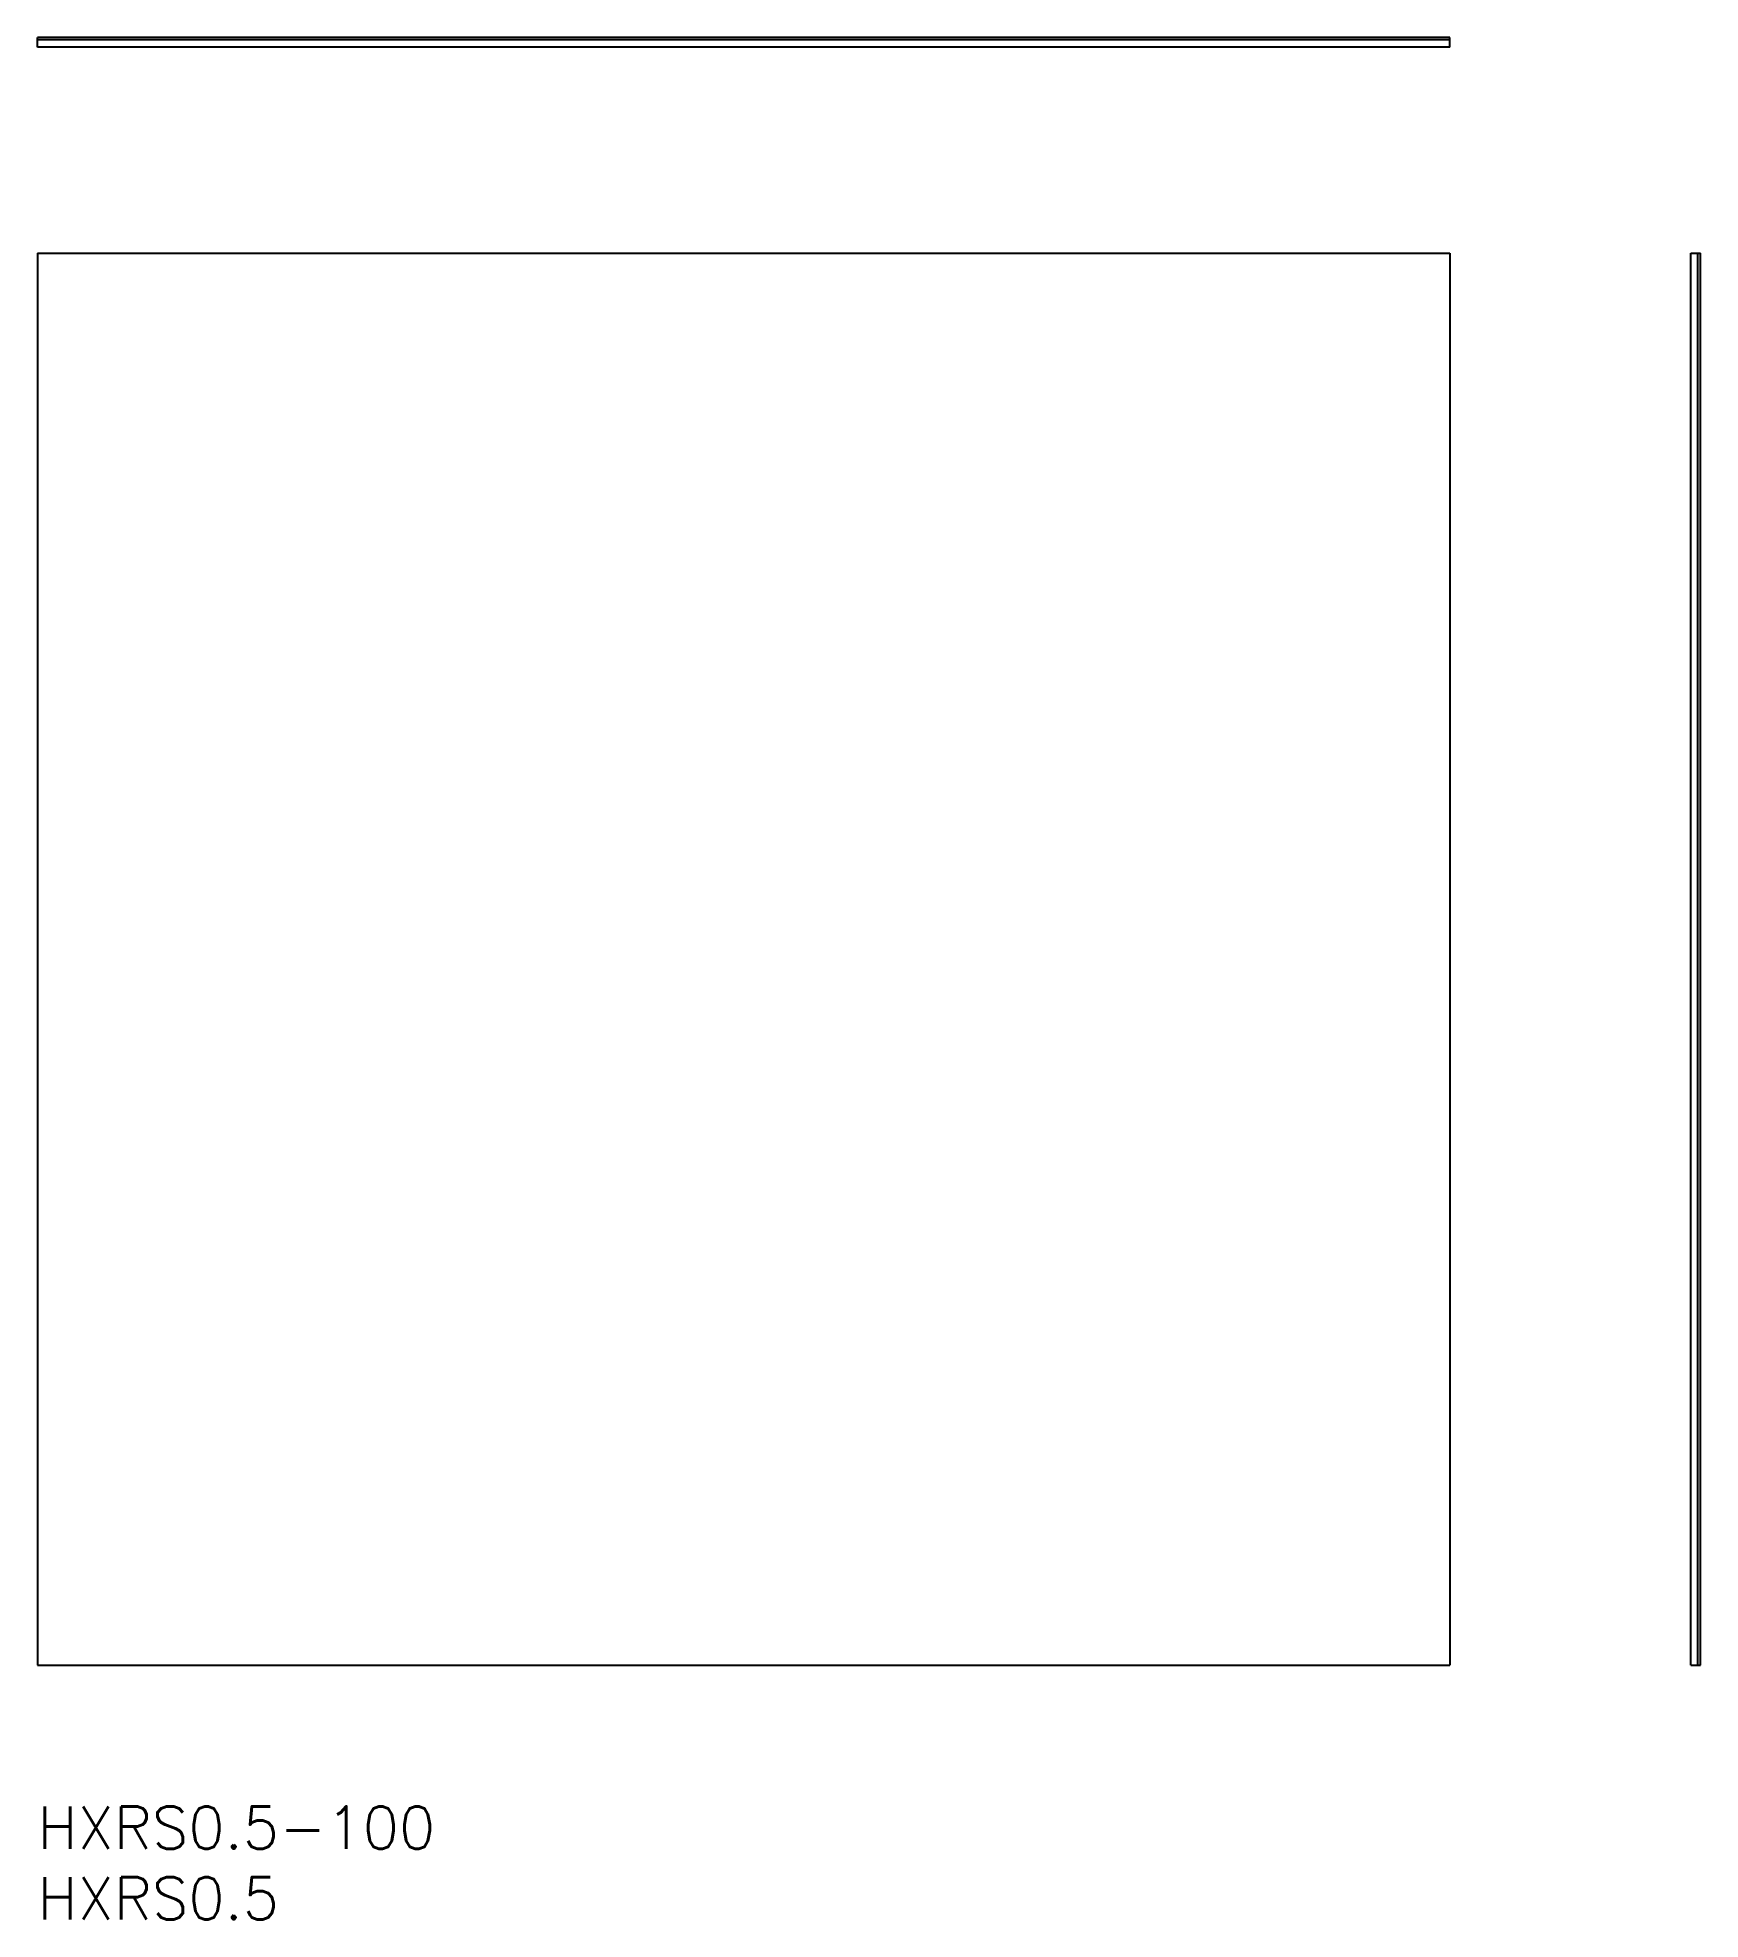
# Model space of a CAD drawing. Extents: x 0 to 118, y -8 to 125.
import ezdxf

# ---------------------------------------------------------------- set-up
doc = ezdxf.new("R2010")
doc.units = 0
doc.header["$LTSCALE"] = 0.5
doc.layers.add('MSM_CONTINUOUS', color=7, linetype='CONTINUOUS')
doc.layers.add('MSM_PART_NUMBER', color=7, linetype='CONTINUOUS')
doc.styles.get("Standard").update_dxf_attribs({"font": 'txt.shx', "height": 3, "bigfont": 'bigfont.shx'})

# ---------------------------------------------------------------- blocks, each defined once
blk = doc.blocks.new('*U10')
at = {"layer": 'MSM_PART_NUMBER'}
blk.add_text('HXRS0.5-100', height=3, dxfattribs=at).set_placement((0, -3))
blk = doc.blocks.new('*U11')
at = {"layer": 'MSM_PART_NUMBER'}
blk.add_text('HXRS0.5', height=3, dxfattribs=at).set_placement((0, -8))

msp = doc.modelspace()

# ---------------------------------------------------------------- linework, layer by layer
at = {"layer": 'MSM_CONTINUOUS'}
for p, q in [((0, 124.61), (0, 125.28)), ((100, 125.28), (0, 125.28)), ((100, 125.11), (0, 125.11)), ((100, 124.61), (0, 124.61)), ((100, 124.61), (100, 125.28)), ((0, 110), (0, 10)), ((0, 110), (100, 110)), ((100, 110), (100, 10)), ((117.08, 110), (117.75, 110)), ((117.08, 10), (117.08, 110)), ((117.58, 10), (117.58, 110)), ((117.75, 10), (117.75, 110)), ((0, 10), (100, 10)), ((117.08, 10), (117.75, 10))]:
    msp.add_line(p, q, dxfattribs=at)

# ---------------------------------------------------------------- block references
for name in ['*U10', '*U11']:
    msp.add_blockref(name, (0, 0), dxfattribs=at)

doc.saveas('drawing.dxf')
